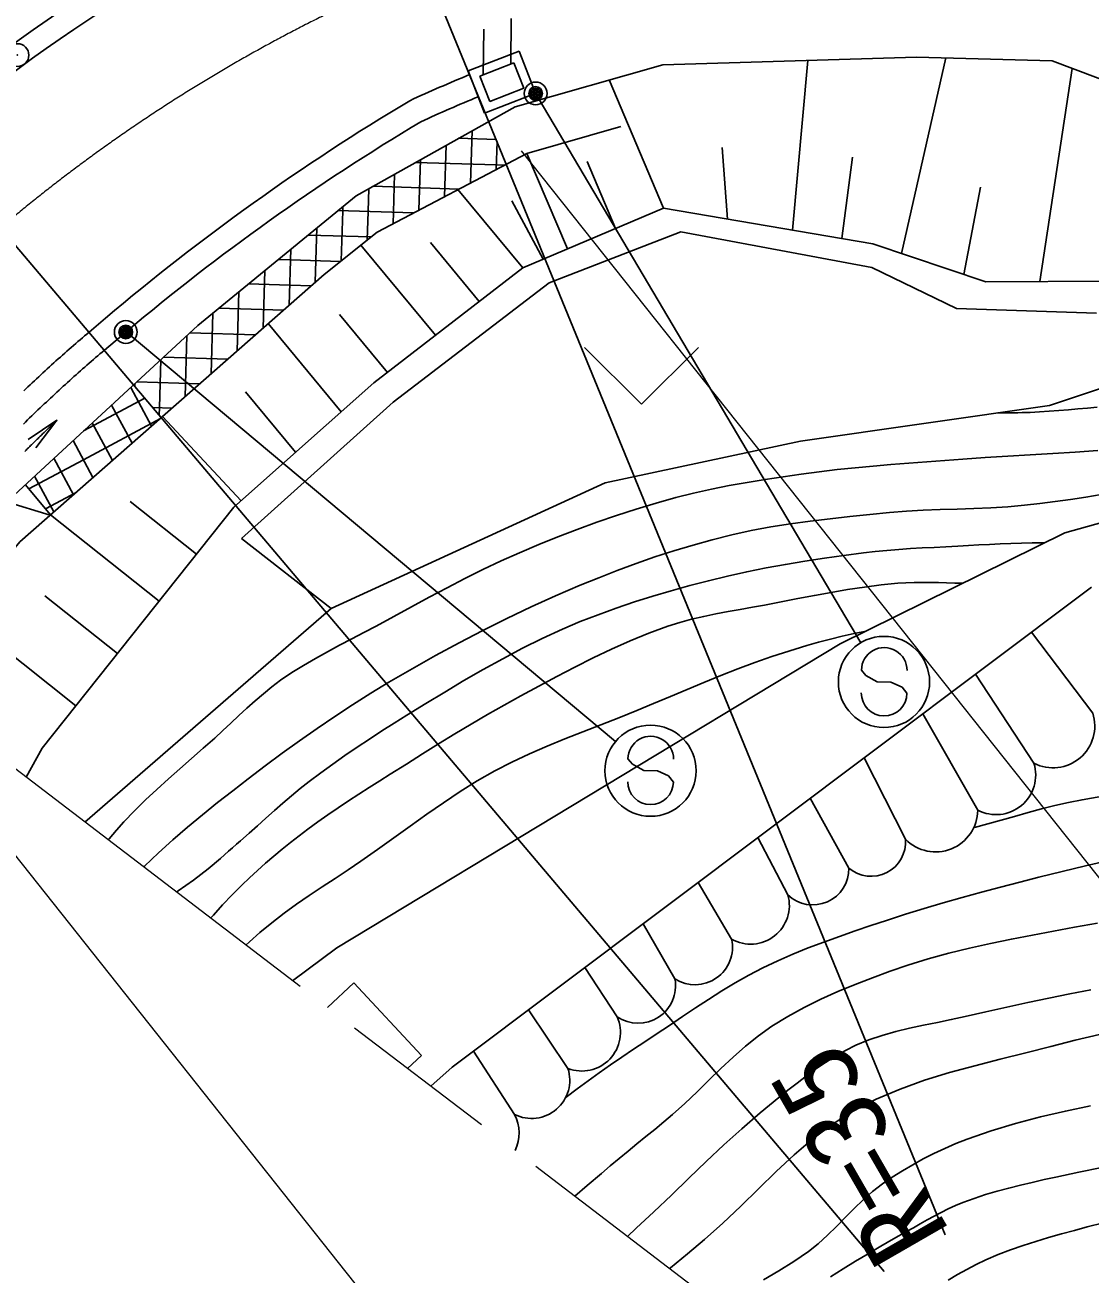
# Model space of a CAD drawing. Units: millimetres, scale not verified. Extents: x 40000 to 680000, y 20000 to 380000.
# Drawn here: x 122240 to 145602, y 252836 to 280253 of the extents above; entities that cross this region are included whole.
import ezdxf
from ezdxf.enums import TextEntityAlignment as Align

# ---------------------------------------------------------------- set-up
doc = ezdxf.new("R2010")
doc.units = ezdxf.units.MM
doc.header["$LTSCALE"] = 1000
doc.header["$PDMODE"] = 32
doc.header["$PDSIZE"] = 500
doc.linetypes.add('CHAIN', pattern=[18.5, 12, -1.5, 3.5, -1.5])
for name, color, linetype, lineweight in [('M-BGD', 7, 'Continuous', 25), ('M-BMK', 2, 'CHAIN', 13), ('M-STR-HTXT', 7, 'Continuous', 13), ('M-STR-STRC', 7, 'Continuous', 25)]:
    doc.layers.add(name, color=color, linetype=linetype, lineweight=lineweight)
doc.styles.add('ＭＳ ゴシック', font='')
doc.styles.get('ＭＳ ゴシック').set_extended_font_data('MS Gothic')

msp = doc.modelspace()

# ---------------------------------------------------------------- linework, layer by layer
at = {"layer": 'M-BGD'}
for p, q in [((131045, 281478), (142423, 253719)), ((132894, 279397), (132907, 280397)), ((132291, 279162), (132304, 280162)), ((131961, 279248), (133079, 279683)), ((133387, 278891), (133079, 279683)), ((132220, 279134), (132965, 279424)), ((133183, 278865), (132965, 279424)), ((141797, 279547), (136230, 279382)), ((139077, 275753), (139412, 279476)), ((141466, 275241), (142439, 279530)), ((144774, 279466), (141797, 279547)), ((144774, 279466), (148147, 278196)), ((132323, 278316), (131961, 279248)), ((132437, 278575), (132220, 279134)), ((136230, 279382), (132990, 278462)), ((144501, 274625), (145209, 279302)), ((132437, 278575), (133183, 278865)), ((136249, 276237), (135057, 279049)), ((132323, 278316), (133302, 278697)), ((132990, 278462), (129502, 276507)), ((132576, 277743), (131753, 277768)), ((132011, 276786), (132046, 277933)), ((131446, 276489), (131481, 277616)), ((132576, 277083), (132595, 277697)), ((137532, 277567), (137652, 275997)), ((132579, 277187), (130813, 277241)), ((130881, 276193), (130915, 277299)), ((134141, 275343), (133252, 277437)), ((135195, 275790), (134571, 277262)), ((140392, 277352), (140161, 275567)), ((130324, 276145), (130349, 276982)), ((132764, 277181), (132579, 277187)), ((129768, 276162), (129784, 276665)), ((131764, 276656), (129873, 276715)), ((143200, 276698), (142832, 274783)), ((129502, 276507), (126032, 273664)), ((133159, 274926), (131737, 276642)), ((132920, 276393), (133610, 275117)), ((130763, 276131), (129106, 276182)), ((129179, 275082), (129213, 276179)), ((129213, 276179), (129216, 276272)), ((129749, 275539), (129768, 276162)), ((130316, 275896), (130324, 276145)), ((136249, 276237), (133159, 274926)), ((140839, 275451), (136249, 276237)), ((121706, 275807), (141089, 252909)), ((129830, 275604), (128452, 275647)), ((128608, 274609), (128645, 275805)), ((136624, 275713), (133737, 274596)), ((140816, 274937), (136624, 275713)), ((128037, 274107), (128075, 275338)), ((131247, 273449), (129609, 275427)), ((132203, 274188), (131132, 275481)), ((143319, 274620), (140839, 275451)), ((128068, 275103), (127798, 275111)), ((129163, 275069), (128068, 275103)), ((127466, 273605), (127505, 274870)), ((133159, 274926), (129891, 272402)), ((142670, 274033), (140816, 274937)), ((128051, 274547), (127145, 274575)), ((128522, 274533), (128051, 274547)), ((133737, 274596), (130314, 271981)), ((146041, 274631), (143319, 274620)), ((126894, 273103), (126934, 274403)), ((126323, 272601), (126364, 273936)), ((127910, 273996), (126491, 274040)), ((130192, 272634), (129138, 273907)), ((145742, 273931), (142670, 274033)), ((126032, 273664), (121495, 269477)), ((123645, 273517), (124009, 273826)), ((129178, 271769), (127577, 273703)), ((125752, 272099), (125793, 273443)), ((127299, 273459), (125858, 273503)), ((134513, 273183), (135763, 271933)), ((137013, 273183), (135763, 271933)), ((160196, 273355), (145048, 269118)), ((125188, 271856), (125221, 272915)), ((126688, 272922), (125275, 272965)), ((144710, 271910), (147237, 272742)), ((125017, 271454), (124560, 272305)), ((124647, 272333), (124649, 272387)), ((126076, 272385), (124692, 272427)), ((129891, 272402), (126818, 269674)), ((124868, 272071), (123524, 271350)), ((128177, 270881), (127079, 272207)), ((124589, 271078), (124138, 271916)), ((125465, 271848), (125047, 271861)), ((125183, 271699), (125188, 271856)), ((130314, 271981), (126992, 268992)), ((139249, 271127), (144710, 271910)), ((125210, 271624), (123521, 270717)), ((124160, 270701), (123717, 271527)), ((126980, 269818), (125259, 271667)), ((123731, 270325), (123295, 271138)), ((134970, 270208), (139249, 271127)), ((123521, 270717), (122327, 270076)), ((123303, 269949), (122873, 270749)), ((122874, 269572), (122452, 270359)), ((122247, 270171), (122803, 269509)), ((128955, 267458), (134970, 270208)), ((122796, 269504), (121837, 269793)), ((123364, 270002), (122692, 269641)), ((125999, 268646), (124548, 269800)), ((126818, 269674), (122614, 264392)), ((125180, 267617), (122803, 269509)), ((126992, 268992), (128955, 267458)), ((145048, 269118), (140122, 266677)), ((131608, 257395), (145636, 267925)), ((124267, 266469), (122676, 267735)), ((123353, 265321), (120815, 267342)), ((128955, 267458), (123554, 262770)), ((145661, 265159), (144322, 266938)), ((140122, 266677), (129081, 260010)), ((144372, 264059), (143090, 266014)), ((143140, 263031), (141935, 265147)), ((122614, 264392), (122266, 263753)), ((141556, 262392), (140647, 264180)), ((140312, 261762), (139467, 263294)), ((138976, 261171), (138318, 262432)), ((137740, 260201), (137008, 261448)), ((136497, 259329), (135797, 260539)), ((129081, 260010), (128110, 259291)), ((135230, 258498), (134522, 259583)), ((128879, 258703), (129455, 259241)), ((130941, 257651), (129455, 259241)), ((134150, 257365), (133283, 258652)), ((132978, 256359), (132077, 257747)), ((130634, 257363), (130941, 257651)), ((131141, 256976), (131608, 257395))]:
    msp.add_line(p, q, dxfattribs=at)
for points in [[(119549, 265828), (120815, 267342), (122126, 268915), (128805, 274782), (129963, 275711), (133252, 277437), (135311, 278029)], [(122212, 272231), (122259, 272275), (122306, 272319), (122353, 272363), (122399, 272407), (122447, 272451), (122494, 272495), (122541, 272539), (122588, 272583), (122635, 272626), (122683, 272670), (122730, 272713), (122778, 272756), (122825, 272799), (122873, 272842), (122920, 272885), (122968, 272928), (123016, 272971), (123064, 273013), (123112, 273056), (123160, 273098), (123208, 273141), (123256, 273183), (123305, 273225), (123353, 273267), (123401, 273309), (123450, 273351), (123499, 273392), (123547, 273434), (123596, 273475), (123645, 273517)], [(122204, 271501), (122250, 271545), (122296, 271590), (122341, 271634), (122387, 271678), (122433, 271722), (122478, 271766), (122524, 271810), (122570, 271854), (122616, 271897), (122663, 271941), (122709, 271984), (122755, 272028), (122801, 272071), (122848, 272114), (122894, 272157), (122941, 272200), (122987, 272243), (123034, 272286), (123080, 272329), (123127, 272371), (123174, 272414), (123221, 272456), (123268, 272498), (123315, 272541), (123362, 272583), (123409, 272625), (123457, 272666), (123504, 272708), (123551, 272750), (123599, 272791), (123646, 272833), (123694, 272874), (123741, 272915), (123789, 272957), (123837, 272998), (123885, 273038), (123933, 273079), (123981, 273120)], [(145757, 271871), (145547, 271852), (145337, 271832), (145127, 271814), (144917, 271797), (144707, 271781), (144497, 271768), (144287, 271757), (144199, 271753), (144111, 271751), (144022, 271749), (143934, 271748), (143846, 271747), (143758, 271747), (143670, 271748), (143582, 271748)], [(122234, 270897), (122250, 270913), (122267, 270930), (122283, 270946), (122299, 270962), (122315, 270978), (122332, 270994), (122348, 271010), (122364, 271027), (122380, 271043), (122397, 271059), (122413, 271075), (122429, 271091), (122446, 271107), (122462, 271123), (122478, 271139), (122495, 271155), (122511, 271171), (122527, 271187), (122544, 271203), (122560, 271219), (122576, 271235), (122593, 271251), (122609, 271267), (122626, 271283), (122642, 271299), (122658, 271315), (122675, 271331), (122691, 271346), (122708, 271362), (122724, 271378), (122741, 271394), (122757, 271410), (122774, 271426), (122790, 271441), (122807, 271457), (122823, 271473), (122840, 271489), (122856, 271504), (122873, 271520), (122889, 271536), (122906, 271552), (122922, 271567), (122939, 271583)], [(122480, 270977), (122939, 271583), (122308, 271158)], [(124063, 262381), (124084, 262406), (124245, 262592), (124410, 262774), (124645, 263019), (124887, 263256), (125134, 263488), (125386, 263716), (125640, 263941), (125896, 264165), (126151, 264389), (126404, 264614), (126582, 264776), (126757, 264940), (126933, 265105), (127109, 265268), (127288, 265429), (127469, 265586), (127656, 265736), (127848, 265880), (128097, 266049), (128352, 266208), (128611, 266360), (128875, 266506), (129141, 266648), (129408, 266788), (129675, 266928), (129941, 267070), (130330, 267280), (130718, 267492), (131108, 267702), (131498, 267910), (131891, 268113), (132286, 268310), (132686, 268500), (133089, 268679), (133509, 268856), (133931, 269027), (134355, 269191), (134783, 269347), (135213, 269496), (135646, 269636), (136082, 269767), (136520, 269889), (136908, 269985), (137297, 270072), (137689, 270150), (138082, 270220), (138477, 270285), (138872, 270344), (139268, 270400), (139664, 270454), (140056, 270502), (140449, 270543), (140842, 270580), (141236, 270612), (141630, 270641), (142024, 270669), (142418, 270698), (142812, 270728), (143305, 270764), (143798, 270796), (144291, 270825), (144785, 270854), (145278, 270885), (145771, 270920)], [(145844, 269953), (145510, 269899), (145175, 269848), (144839, 269800), (144503, 269757), (144167, 269719), (143797, 269687), (143427, 269665), (143057, 269649), (142686, 269637), (142316, 269625), (141945, 269610), (141575, 269589), (141206, 269559), (140770, 269516), (140334, 269472), (139899, 269425), (139464, 269372), (139031, 269312), (138599, 269243), (138169, 269162), (137742, 269070), (137317, 268964), (136895, 268847), (136475, 268721), (136059, 268585), (135645, 268441), (135233, 268289), (134825, 268129), (134420, 267964), (133879, 267732), (133343, 267489), (132812, 267236), (132285, 266974), (131763, 266702), (131245, 266421), (130732, 266133), (130224, 265837), (129823, 265594), (129427, 265344), (129034, 265087), (128646, 264824), (128262, 264555), (127882, 264281), (127506, 264001), (127133, 263717), (126797, 263457), (126463, 263196), (126131, 262931), (125803, 262660), (125482, 262383), (125168, 262098), (124865, 261803), (124846, 261783)], [(144603, 268897), (144598, 268897), (144594, 268897), (144590, 268897), (144585, 268897), (144581, 268897), (144576, 268898), (144572, 268898), (144567, 268898), (144334, 268894), (144100, 268889), (143867, 268881), (143634, 268872), (143400, 268861), (143167, 268849), (142934, 268836), (142701, 268824), (142442, 268810), (142182, 268796), (141923, 268783), (141664, 268768), (141406, 268750), (141147, 268730), (140889, 268706), (140631, 268676), (140203, 268620), (139775, 268560), (139348, 268494), (138921, 268423), (138496, 268344), (138072, 268259), (137651, 268165), (137231, 268063), (136823, 267957), (136416, 267844), (136011, 267725), (135608, 267598), (135208, 267463), (134811, 267319), (134418, 267166), (134030, 267002), (133587, 266799), (133150, 266582), (132719, 266354), (132292, 266117), (131870, 265872), (131450, 265622), (131033, 265368), (130617, 265113), (130342, 264942), (130068, 264769), (129796, 264592), (129527, 264413), (129259, 264230), (128994, 264043), (128733, 263852), (128474, 263658), (128279, 263504), (128087, 263346), (127899, 263185), (127712, 263021), (127526, 262855), (127341, 262689), (127156, 262524), (126969, 262361), (126880, 262284), (126792, 262206), (126704, 262129), (126616, 262051), (126527, 261974), (126439, 261897), (126349, 261821), (126258, 261746), (126098, 261620), (125934, 261499), (125767, 261380), (125600, 261262), (125564, 261235)], [(142813, 268010), (142635, 268013), (142456, 268018), (142278, 268022), (142100, 268026), (141921, 268028), (141743, 268026), (141565, 268020), (141387, 268009), (141019, 267973), (140652, 267926), (140286, 267871), (139921, 267809), (139556, 267742), (139193, 267672), (138829, 267601), (138465, 267531), (138198, 267482), (137930, 267435), (137662, 267387), (137395, 267337), (137129, 267282), (136864, 267221), (136602, 267151), (136344, 267069), (135925, 266916), (135512, 266747), (135105, 266564), (134702, 266370), (134303, 266168), (133907, 265960), (133512, 265749), (133119, 265538), (132752, 265338), (132389, 265132), (132029, 264920), (131671, 264705), (131314, 264487), (130960, 264266), (130606, 264043), (130253, 263820), (130023, 263675), (129793, 263530), (129564, 263383), (129336, 263236), (129109, 263086), (128885, 262932), (128663, 262776), (128444, 262615), (128255, 262471), (128068, 262324), (127883, 262175), (127700, 262024), (127519, 261869), (127341, 261711), (127167, 261550), (126996, 261386), (126783, 261172), (126576, 260954), (126372, 260731), (126312, 260663)], [(127088, 260071), (127163, 260142), (127393, 260347), (127653, 260563), (127922, 260769), (128197, 260967), (128477, 261159), (128759, 261347), (129043, 261533), (129326, 261720), (129607, 261910), (129970, 262165), (130331, 262424), (130691, 262684), (131052, 262941), (131417, 263194), (131786, 263439), (132162, 263673), (132547, 263892), (132923, 264086), (133305, 264266), (133693, 264434), (134085, 264595), (134479, 264750), (134875, 264903), (135269, 265057), (135662, 265216), (136030, 265369), (136398, 265525), (136766, 265680), (137134, 265834), (137504, 265985), (137875, 266131), (138249, 266271), (138626, 266402), (138880, 266485), (139135, 266565), (139392, 266641), (139649, 266714), (139908, 266782), (140168, 266846), (140428, 266905), (140690, 266959)], [(143069, 262649), (143363, 262730), (143656, 262813), (143949, 262896), (144243, 262978), (144537, 263057), (144832, 263132), (145128, 263199), (145427, 263259), (145967, 263351)], [(146016, 261924), (145504, 261807), (144992, 261686), (144482, 261561), (144061, 261455), (143640, 261346), (143220, 261235), (142801, 261119), (142384, 261000), (141967, 260876), (141552, 260747), (141139, 260613), (140794, 260498), (140449, 260382), (140105, 260263), (139763, 260139), (139423, 260010), (139086, 259873), (138753, 259728), (138425, 259572), (138120, 259413), (137821, 259244), (137527, 259067), (137236, 258882), (136947, 258694), (136661, 258503), (136375, 258311), (136088, 258120), (135837, 257953), (135585, 257786), (135335, 257617), (135086, 257446), (134838, 257273), (134593, 257097), (134350, 256917), (134110, 256734)], [(134302, 254563), (134573, 254799), (134883, 255065), (135077, 255229), (135272, 255390), (135468, 255550), (135665, 255710), (135861, 255870), (136057, 256030), (136252, 256192), (136445, 256356), (136718, 256599), (136983, 256850), (137244, 257106), (137506, 257362), (137771, 257613), (138044, 257855), (138327, 258082), (138625, 258291), (138973, 258504), (139331, 258701), (139698, 258883), (140071, 259052), (140450, 259210), (140833, 259357), (141219, 259497), (141606, 259629), (142054, 259770), (142505, 259894), (142961, 260006), (143420, 260108), (143880, 260202), (144342, 260290), (144803, 260377), (145265, 260464), (145765, 260556)], [(145620, 259094), (145159, 259002), (144699, 258908), (144238, 258812), (143779, 258713), (143320, 258610), (142862, 258504), (142559, 258437), (142254, 258374), (141949, 258312), (141645, 258246), (141343, 258174), (141045, 258090), (140753, 257992), (140467, 257875), (140238, 257762), (140016, 257636), (139800, 257500), (139588, 257354), (139381, 257202), (139177, 257046), (138975, 256887), (138774, 256728), (138364, 256393), (137964, 256045), (137572, 255688), (137185, 255325), (136802, 254958), (136420, 254590), (136036, 254223), (135648, 253861), (135454, 253682)], [(136380, 252975), (136401, 252993), (136773, 253303), (137143, 253616), (137547, 253975), (137940, 254348), (138328, 254729), (138717, 255107), (139114, 255474), (139524, 255823), (139954, 256145), (140408, 256430), (140915, 256690), (141438, 256913), (141975, 257106), (142522, 257275), (143076, 257427), (143634, 257570), (144191, 257708), (144745, 257851), (145278, 257986), (145814, 258113)], [(145613, 256545), (145062, 256430), (144514, 256303), (143971, 256161), (143434, 256000), (142904, 255814), (142660, 255718), (142418, 255613), (142180, 255501), (141946, 255381), (141715, 255255), (141488, 255121), (141266, 254980), (141049, 254832), (140831, 254665), (140625, 254484), (140427, 254293), (140234, 254096), (140040, 253899), (139844, 253707), (139640, 253522), (139426, 253351), (139106, 253130), (138775, 252926), (138437, 252733)], [(139912, 252797), (140186, 252968), (140461, 253137), (140738, 253303), (141016, 253467), (141295, 253628), (141576, 253787), (141727, 253872), (141879, 253958), (142031, 254044), (142183, 254127), (142337, 254208), (142493, 254285), (142651, 254357), (142811, 254424), (143059, 254515), (143311, 254598), (143565, 254673), (143821, 254742), (144078, 254806), (144336, 254867), (144595, 254927), (144853, 254985), (145358, 255094), (145864, 255192)], [(142492, 252723), (142694, 252843), (142899, 252958), (143107, 253067), (143318, 253168), (143587, 253283), (143860, 253387), (144136, 253484), (144415, 253573), (144695, 253657), (144977, 253737), (145260, 253814), (145543, 253890), (145900, 253981)]]:
    msp.add_lwpolyline(points, dxfattribs=at)
for centre, radius, start, end in [((144029, 248992), 40216, 111.8604, 129.8389), ((144029, 248992), 39276, 107.5623, 129.8292), ((144029, 248992), 39776, 111.836, 129.8344), ((144320, 249093), 38000, 112.2881, 130.2476), ((144320, 249093), 37500, 112.288, 130.2476), ((144320, 249093), 32500, 112.288, 114.8104), ((156314, 235663), 50000, 120.8397, 130.2476), ((144320, 249093), 31980, 112.3049, 114.7614), ((156314, 235663), 49480, 120.8715, 130.0739), ((144788, 264878), 918, 243.0812, 17.8414), ((143542, 263802), 869, 242.4675, 17.2278), ((142215, 263041), 925, 224.5959, 359.3561), ((140803, 262336), 755, 229.4821, 4.2424), ((139521, 261745), 791, 226.4576, 1.2178), ((138156, 260944), 851, 240.7631, 15.5234), ((136937, 260024), 823, 237.6748, 12.4351), ((135690, 259178), 821, 235.8633, 10.6235), ((134454, 258157), 848, 249.0005, 23.7607), ((133354, 257106), 837, 243.2816, 18.0419), ((132202, 255952), 877, 333.8459, 27.6477)]:
    msp.add_arc(centre, radius, start, end, dxfattribs=at)
at = {"layer": 'M-BMK'}
msp.add_line((172388, 225480), (115963, 268566), dxfattribs=at)
msp.add_arc((144320, 249093), 35000, 112.2881, 130.2476, dxfattribs=at)
at = {"layer": 'M-STR-HTXT'}
for p, q in [((133125, 277493), (155519, 249306)), ((118786, 266102), (141181, 237915))]:
    msp.add_line(p, q, dxfattribs=at)
at = {"layer": 'M-STR-STRC'}
for p, q in [((133518, 278622), (140574, 266704)), ((123981, 273120), (124452, 273519)), ((124460, 273525), (135195, 264539)), ((140688, 265984), (140589, 266102)), ((140933, 265845), (140688, 265984)), ((141234, 265842), (140933, 265845)), ((141479, 265731), (141234, 265842)), ((141585, 265594), (141479, 265731)), ((135567, 264038), (135467, 264156)), ((135812, 263899), (135567, 264038)), ((136112, 263896), (135812, 263899)), ((136358, 263784), (136112, 263896)), ((136464, 263648), (136358, 263784))]:
    msp.add_line(p, q, dxfattribs=at)
for centre, radius in [((133442, 278751), 150), ((133442, 278751), 120), ((133442, 278751), 90), ((133442, 278751), 60), ((133442, 278751), 30), ((124452, 273519), 150), ((124452, 273519), 120), ((124452, 273519), 90), ((124452, 273519), 60), ((124452, 273519), 30), ((141083, 265844), 1000), ((135962, 263897), 1000)]:
    msp.add_circle(centre, radius, dxfattribs=at)
for centre, start, end in [((141089, 266098), 359.5549, 179.5549), ((141085, 265598), 179.5549, 359.5549), ((135967, 264152), 359.5549, 179.5549), ((135964, 263652), 179.5549, 359.5549)]:
    msp.add_arc(centre, 500, start, end, dxfattribs=at)
for p in [(122076, 279593), (133442, 278751), (124452, 273519)]:
    msp.add_point(p, dxfattribs=at)

# ---------------------------------------------------------------- texts
at = {"layer": 'M-BGD', "style": 'ＭＳ ゴシック'}
msp.add_text('R=35', height=1833, rotation=119.962, dxfattribs=at).set_placement((141756, 253314), align=Align.MIDDLE_LEFT)

doc.saveas('drawing.dxf')
